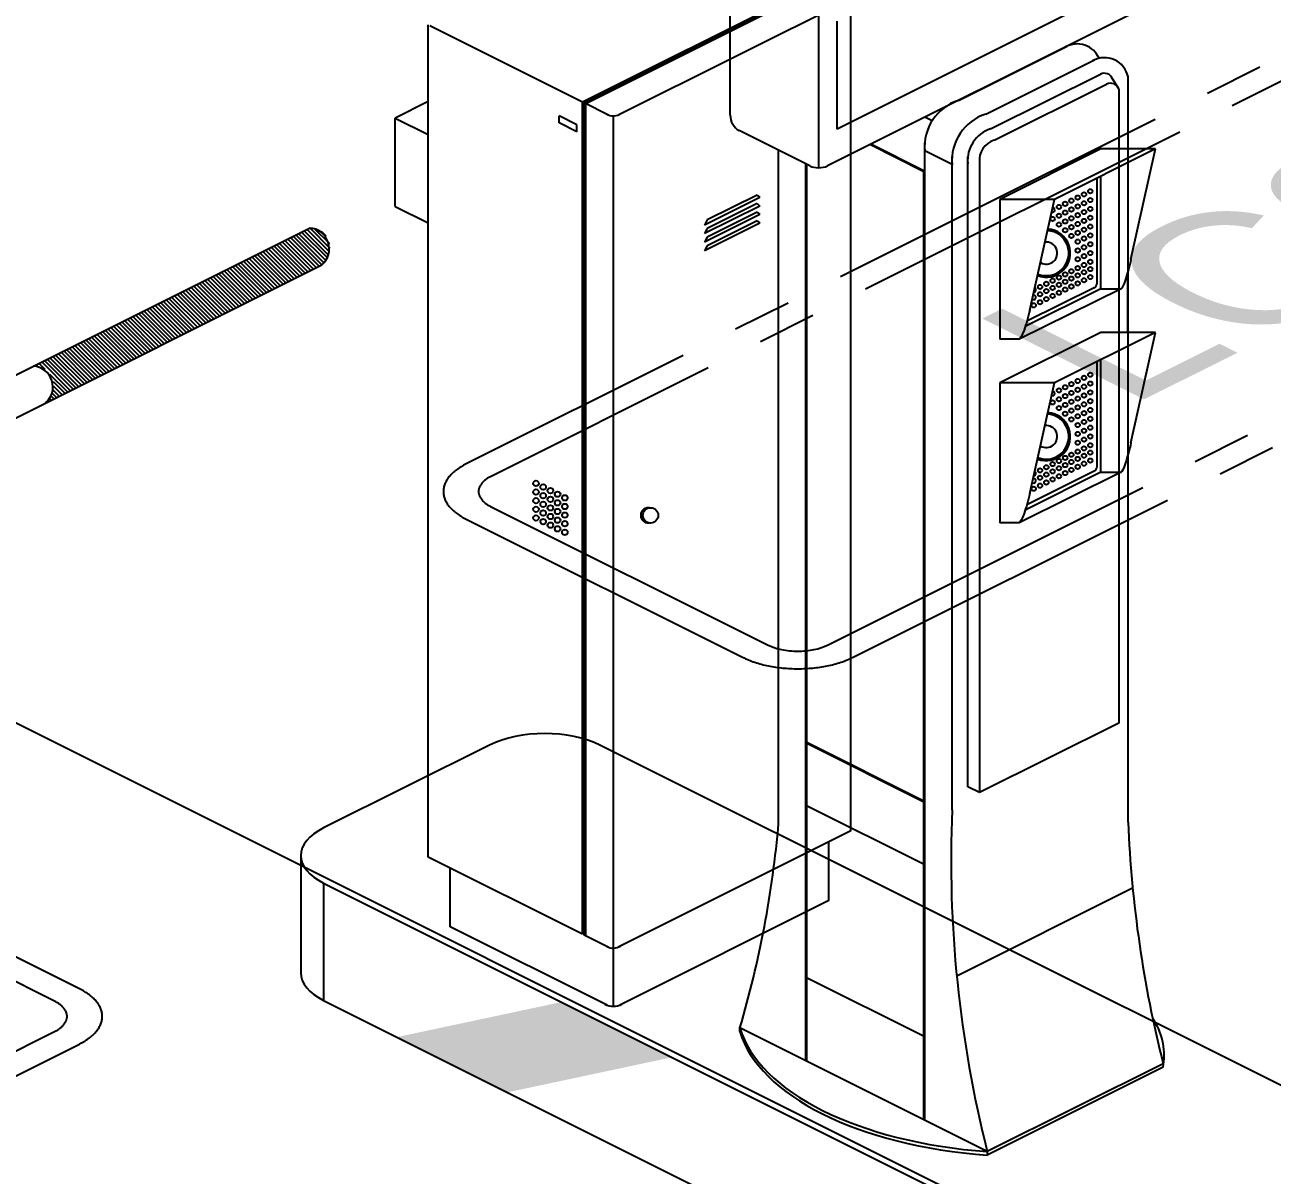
# Model space of a CAD drawing. Header units: millimetres. Extents: x 29838256 to 30236675, y -914750 to -833241.
# Drawn here: x 29966333 to 29967929, y -854539 to -853067 of the extents above; entities that cross this region are included whole.
import ezdxf
from ezdxf.enums import TextEntityAlignment as Align

# ---------------------------------------------------------------- set-up
doc = ezdxf.new("R2010")
doc.units = ezdxf.units.MM
doc.header["$LTSCALE"] = 600
doc.header["$MEASUREMENT"] = 0
doc.linetypes.add('CENTER2', pattern=[1.125, 0.75, -0.125, 0.125, -0.125])
for name, color, linetype in [('Parking-E', 7, 'CONTINUOUS'), ('Parking-S', 3, 'CONTINUOUS'), ('주차-기타', 7, 'CONTINUOUS')]:
    doc.layers.add(name, color=color, linetype=linetype)
doc.styles.add('돋움', font='Dotum.TTF')

msp = doc.modelspace()

# ---------------------------------------------------------------- hatches: boundary and pattern name
at = {"layer": 'Parking-E', "ltscale": 2}
msp.add_hatch(color=3, dxfattribs=at).paths.add_polyline_path([(29967019.31618807, -854317.6321229596), (29966808.91013665, -854362.4540388563), (29966950.3550078, -854433.1764744323), (29967160.76105948, -854388.3545586691)])

# ---------------------------------------------------------------- linework, layer by layer
at = {"layer": 'Parking-E', "color": 3, "extrusion": (0, -0.8660254037844386, 0.5000000000000002)}
for p, q in [((29967350.44777351, -853013.5927062312, 8067.34707708946), (29967046.34129998, -853165.6459429945, 7803.983145560053)), ((29967352.44810607, -853014.592872509, 8065.614738280817), (29967048.34163254, -853166.6461092724, 7802.25080675141)), ((29967354.44843861, -853015.5930387863, 8065.614738280817), (29967050.34196509, -853167.6462755497, 7802.25080675141)), ((29967389.80965647, -853033.273647712, 8036.723364120266), (29967092.60347312, -853181.8767393874, 7779.335259176992)), ((29967273.11763756, -853287.6023675214, 7938.115008361598), (29967202.39520185, -853322.9635853735, 7876.867582424516)), ((29967269.58151577, -853284.5861110745, 7935.052637064724), (29967205.93132364, -853316.4112071412, 7879.929953721375)), ((29967273.11763756, -853298.6417598329, 7938.115008361598), (29967202.39520185, -853334.0029776847, 7876.867582424516)), ((29967269.58151577, -853295.6255033858, 7935.052637064724), (29967205.93132364, -853327.4505994524, 7879.929953721375)), ((29967273.11763756, -853309.6811521442, 7935.665111324118), (29967202.39520185, -853345.0423699958, 7874.417685387032)), ((29967273.11763756, -853320.7205444553, 7933.215214286634), (29967202.39520185, -853356.0817623072, 7871.967788349551)), ((29967269.58151577, -853306.6648956969, 7932.602740027241), (29967205.93132364, -853338.4899917637, 7877.480056683895)), ((29967269.58151577, -853317.7042880082, 7930.152842989762), (29967205.93132364, -853349.5293840751, 7875.030159646411)), ((29967389.80965647, -854098.4507331069, 8036.723364120266), (29967091.71340404, -854247.4988593193, 7778.564436747553)), ((29967361.52068219, -854187.60769105, 8012.224393745674), (29967093.89717147, -854321.4194464082, 7780.455634815014))]:
    msp.add_line(p, q, dxfattribs=at)
at = {"layer": 'Parking-E', "color": 3}
for p, q in [((29967389.80965647, -854098.4507331067, 8036.72336412073), (29967389.80965647, -853033.2736477117, 8036.723364120613)), ((29966848.78302334, -854132.043890067, 7978.538309479822), (29966848.78302334, -853066.8668046715, 7978.538309479764)), ((29967732.37870482, -853148.6138314799, 7720.182749360587), (29967724.37854154, -853135.8253564709, 7753.281886792055)), ((29967744.38186709, -854087.2461533314, 7764.31075690253), (29967744.38186709, -853133.141822326, 7764.31075690253)), ((29967732.37870482, -853148.6138314799, 7720.182749360587), (29967732.37870482, -853960.492311918, 7346.598438453125)), ((29967046.34129998, -854230.8230283904, 7803.98314555953), (29967046.34129998, -853165.6459429947, 7803.983145559471)), ((29967048.34163254, -854231.8231946677, 7803.98314555953), (29967048.34163254, -853166.6461092726, 7803.983145559471)), ((29967050.34196509, -854232.8233609442, 7803.98314555953), (29967050.34196509, -853167.6462755499, 7803.983145559471)), ((29966806.34956191, -853299.1727715563, 8150.031102100213), (29966806.34956191, -853186.016874425, 8150.031102100213)), ((29967016.39190574, -853192.1925670892, 7803.983145559471), (29967016.39190574, -853183.2128990873, 7803.983145559471)), ((29967085.70318295, -854323.0745333619, 7773.359432590857), (29967085.70318295, -853183.4180199123, 7773.359432590857)), ((29967039.1035031, -853203.5483657689, 7803.983145559486), (29967039.1035031, -853194.5686977668, 7803.983145559471)), ((29967484.22129973, -854469.1213162219, 7533.287998614987), (29967484.22129973, -853217.6574256476, 7533.287998614987)), ((29967297.15867133, -854088.5422804167, 7725.604916057619), (29967297.15867133, -853227.3354532758, 7725.604916057619)), ((29967519.22711944, -854071.6865793607, 7533.287998614986), (29967519.22711944, -853235.1603355018, 7533.287998614987)), ((29967539.23044499, -854042.0639476735, 7533.287998614984), (29967539.23044499, -853235.1603355018, 7533.287998614987)), ((29967779.67710868, -853225.6444009388, 7632.717459558783), (29967709.66546927, -853225.6444009388, 7767.839886615231)), ((29967332.16449104, -854393.0929118746, 7725.604916057619), (29967332.16449104, -853244.8383631026, 7725.604916057619)), ((29967333.16465732, -853985.525153848, 7725.604916057619), (29967333.16465732, -853245.3384462408, 7725.604916057619)), ((29967483.22113346, -854060.5533919178, 7533.287998614989), (29967483.22113346, -853254.7014515592, 7533.287998614987)), ((29967554.10799265, -853242.7641838471, 7533.287998614987), (29967554.23293915, -854049.5651947538, 7192.319679804866)), ((29967269.58151577, -853284.5861110745, 7932.602740027241), (29967273.11763756, -853287.6023675214, 7938.115008361598)), ((29967704.66463788, -853379.3799346128, 7826.158424751393), (29967704.66463788, -853280.8453756003, 7826.158424751393)), ((29967269.58151577, -853295.6255033858, 7932.602740027241), (29967273.11763756, -853298.6417598329, 7938.115008361598)), ((29967650.37281993, -853290.2965453155, 7520.736660680243), (29967580.36118052, -853290.2965453155, 7577.326395088475)), ((29967205.93132364, -853316.4112071412, 7877.480056683895), (29967202.39520185, -853322.9635853735, 7876.867582424516)), ((29967269.58151577, -853306.6648956969, 7930.152842989762), (29967273.11763756, -853309.6811521442, 7935.665111324118)), ((29967269.58151577, -853317.7042880082, 7927.702945952264), (29967273.11763756, -853320.7205444553, 7933.215214286634)), ((29967205.93132364, -853327.4505994524, 7877.480056683895), (29967202.39520185, -853334.0029776847, 7876.867582424516)), ((29967205.93132364, -853338.4899917637, 7875.030159646411), (29967202.39520185, -853345.0423699958, 7874.417685387032)), ((29967205.93132364, -853349.5293840751, 7872.580262608929), (29967202.39520185, -853356.0817623072, 7871.967788349551)), ((29967743.65777232, -853384.3081193417, 7782.147362995956), (29967743.65777232, -853460.4705783633, 7837.811716440999)), ((29967709.66546927, -853404.5595837384, 7871.136615566591), (29967735.61478063, -853404.5595837384, 7611.343136614748)), ((29967779.67710868, -853460.4705783633, 7768.294416307494), (29967709.66546927, -853460.4705783633, 7903.416843363942)), ((29967604.94779743, -853469.2117281151, 7498.823437028798), (29967580.36118052, -853469.2117281151, 7680.623124039862)), ((29967650.37281993, -853525.1227227399, 7656.313617428954), (29967580.36118052, -853525.1227227399, 7712.903351837185)), ((29967709.66546927, -853639.3857611628, 8006.713572315301), (29967735.61478063, -853639.3857611628, 7746.920093363457)), ((29967604.94779743, -853704.0379055394, 7634.40039377751), (29967580.36118052, -853704.0379055394, 7816.200080788572)), ((29967333.16465732, -854393.5929950133, 7725.604916057619), (29967333.16465732, -853986.5253201253, 7725.604916057619)), ((29967483.22113346, -854468.6212330833, 7533.287998614989), (29967483.22113346, -854061.5535581952, 7533.287998614987)), ((29967361.52068219, -854187.60769105, 8012.224393745733), (29967361.52068219, -854112.5952202502, 8012.224393745792)), ((29966877.07199762, -854221.2008480097, 7954.039339104942), (29966877.07199762, -854146.1883772082, 7954.039339105059)), ((29967247.65296634, -854355.3378977723, 7768.47811421362), (29967247.65296634, -854350.8371495245, 7768.47811421362)), ((29967564.23207618, -854509.1267044484, 7572.263434452047), (29967564.23207618, -854513.6274526963, 7572.263434452047))]:
    msp.add_line(p, q, dxfattribs=at)
at = {"layer": 'Parking-E', "color": 3, "extrusion": (-5.551115123125781e-17, -0.8660254037844387, 0.4999999999999999)}
for p, q in [((29967046.34129998, -853165.6459429954, 7807.447823174823), (29966850.78335589, -853067.8669709489, 7976.805970671964)), ((29967079.42900695, -853182.1897964776, 7778.793028390634), (29967048.34163254, -853166.6461092728, 7805.715484366398)), ((29967039.1035031, -853194.5686977668, 7813.715939145794), (29967016.39190574, -853183.2128990873, 7833.384759419348)), ((29967039.1035031, -853203.5483657689, 7813.715939145794), (29967016.39190574, -853192.1925670892, 7833.384759419348)), ((29967046.34129998, -854230.8230283904, 7807.447823174823), (29966848.78302334, -854132.0438900654, 7978.538309480376)), ((29967077.58420333, -854321.4569508667, 7780.390675187622), (29966877.07199762, -854221.2008480094, 7954.039339105583)), ((29967079.13426556, -854247.2195111784, 7779.048281920405), (29967048.34163254, -854231.8231946677, 7805.715484366398))]:
    msp.add_line(p, q, dxfattribs=at)
at = {"layer": 'Parking-E', "color": 3, "extrusion": (-3.596714474285057e-14, -0.8660254037844386, 0.5000000000000002)}
for p, q in [((29967527.22844966, -853163.4514252975, 7632.736092238342), (29967666.36889745, -853094.0338557293, 7775.502835442003)), ((29967672.36426551, -853092.0138444323, 7869.233831168061), (29967671.2805311, -853091.4719772291, 7870.17237269486)), ((29967562.23426937, -853180.9543351516, 7577.416006156927), (29967701.37471716, -853111.5367655832, 7720.182749360589)), ((29967568.41074558, -853199.9802168546, 7533.287998614986), (29967709.89938242, -853129.6376710603, 7719.648805590933)), ((29967573.04310274, -853214.2496281319, 7533.287998614987), (29967716.98354704, -853142.8699948785, 7720.182749360587)), ((29967493.61935798, -853189.6068452033, 7555.464970580953), (29967484.3150766, -853184.9547045166, 7563.522714614409)), ((29967483.22113346, -853254.7014515592, 7604.476748261102), (29967414.02135799, -853220.1015638303, 7664.40551174376)), ((29967483.22113346, -853253.7012852818, 7604.476748261102), (29967415.02152428, -853219.6014806916, 7663.539342339734)), ((29967519.22711944, -853245.7191961482, 7558.292155549141), (29967484.22129973, -853228.2162862942, 7588.608084696402)), ((29967483.22113346, -854060.5533919178, 7564.470097166461), (29967333.16465732, -853985.525153848, 7694.422817506154)), ((29967483.22113346, -854061.5535581952, 7564.470097166464), (29967333.16465732, -853986.5253201253, 7694.422817506153)), ((29967554.23293915, -854049.5651947538, 7192.319679804875), (29967539.23044499, -854042.0639476735, 7205.312220867992)), ((29967484.22129973, -854142.0669435232, 7563.60392776225), (29967332.16449104, -854066.0385391758, 7695.288986910355)), ((29967484.22129973, -854362.3313164886, 7600.597068817956), (29967332.16449104, -854286.3029121411, 7732.282127966064)), ((29967564.23207618, -854509.1267044481, 7494.312562777926), (29967247.65296634, -854350.8371495245, 7768.478114213631))]:
    msp.add_line(p, q, dxfattribs=at)
at = {"layer": 'Parking-E', "color": 3, "extrusion": (0, -0.8660254037844385, 0.5000000000000002)}
msp.add_line((29966848.78302333, -853164.8001437193, 8186.779557662984), (29966806.34956191, -853186.0168744294, 8150.03110210289), dxfattribs=at)
at = {"layer": 'Parking-E', "color": 3, "ltscale": 2, "extrusion": (0, -0.8660254037844385, 0.5000000000000002)}
for p, q in [((29966806.34956191, -853186.0168744312, 8150.031102100213), (29966848.78302333, -853207.2336051414, 8113.282646539815)), ((29966806.34956191, -853299.1727715565, 7954.039339103153), (29966848.78302333, -853320.3895022667, 7917.290883542549)), ((29964863.53983477, -854243.5151221365, 426320.6157230096), (29966696.9534609, -853326.808309068, 427908.3984988906)), ((29964914.52440625, -854272.9963231678, 59401.13642843386), (29966712.56199274, -853373.9775299237, 367602.1014524436))]:
    msp.add_line(p, q, dxfattribs=at)
at = {"layer": 'Parking-E', "color": 3, "extrusion": (2.775557561562891e-17, -0.8660254037844388, 0.4999999999999999)}
for p, q in [((29967709.66546927, -853225.6444009388, 7632.717459558783), (29967580.36118052, -853290.2965453155, 7520.736660680243)), ((29967704.66463788, -853397.0747425332, 7861.284681159419), (29967704.66463788, -853263.1505676797, 7791.032168343366)), ((29967709.66546927, -853404.5595837384, 147089.9174562751), (29967709.66546927, -853260.8343760665, 147089.9174562751)), ((29967580.36118052, -853290.2965453155, 7577.326395088475), (29967580.36118052, -853469.2117281151, 7680.623124039892)), ((29967709.66546927, -853404.5595837384, 7570.739422187885), (29967612.87622525, -853452.9542057471, 7486.917478055801)), ((29967700.82885244, -853403.3867926873, 142857.2985153858), (29967614.95658863, -853446.1950672668, 48101.06765832041)), ((29967709.66546927, -853460.4705783633, 7551.371285509486), (29967580.36118052, -853525.1227227399, 7439.390486630917)), ((29967709.66546927, -853639.3857611628, 147225.4944130238), (29967709.66546927, -853495.6605534907, 147225.4944130238)), ((29967704.66463788, -853631.9009199576, 7996.86163790813), (29967704.66463788, -853497.9767451042, 7926.609125092076)), ((29967580.36118052, -853525.1227227399, 7712.903351837185), (29967580.36118052, -853704.0379055394, 7816.200080788602)), ((29967709.66546927, -853639.3857611628, 7706.316378936596), (29967612.87622525, -853687.7803831713, 7622.494434804511)), ((29967700.82885244, -853638.2129701115, 142992.8754721345), (29967614.95658863, -853681.0212446913, 48236.64461506912))]:
    msp.add_line(p, q, dxfattribs=at)
at = {"layer": 'Parking-E', "color": 1, "ltscale": 2}
for p, q in [((29966715.58949061, -853371.7008451264, 427908.3984988897), (29966679.44912333, -853335.5604778541, 427908.3984988897)), ((29966718.0456187, -853368.8527905375, 427908.3984988897), (29966682.98524513, -853333.792416962, 427908.3984988897)), ((29966720.11533489, -853365.6183240497, 427908.3984988897), (29966686.52136691, -853332.0243560699, 427908.3984988897)), ((29966721.75920513, -853361.9580116163, 427908.3984988897), (29966690.05748869, -853330.2562951768, 427908.3984988897)), ((29966722.89479471, -853357.7894185137, 427908.3984988897), (29966693.59361048, -853328.4882342847, 427908.3984988897)), ((29966723.35047162, -853352.9409127388, 427908.3984988897), (29966697.12973227, -853326.7201733915, 427908.3984988897)), ((29966722.6909947, -853346.9772531472, 427908.3984988897), (29966702.53944134, -853326.8256997964, 427908.3984988897)), ((29966718.39050805, -853337.3725838244, 427908.3984988897), (29966712.14411067, -853331.1261864409, 427908.3984988897)), ((29966684.27301846, -853388.1220170725, 427908.3984988897), (29966647.62402727, -853351.4730258882, 427908.3984988897)), ((29966687.80914024, -853386.3539561795, 427908.3984988897), (29966651.16014906, -853349.704964995, 427908.3984988897)), ((29966691.34526203, -853384.5858952883, 427908.3984988897), (29966654.69627084, -853347.936904104, 427908.3984988897)), ((29966694.88138381, -853382.8178343942, 427908.3984988897), (29966658.23239262, -853346.1688432097, 427908.3984988897)), ((29966698.4175056, -853381.049773502, 427908.3984988897), (29966661.76851441, -853344.4007823176, 427908.3984988897)), ((29966701.95362738, -853379.281712609, 427908.3984988897), (29966665.3046362, -853342.6327214247, 427908.3984988897)), ((29966705.48974917, -853377.5136517177, 427908.3984988897), (29966668.84075798, -853340.8646605335, 427908.3984988897)), ((29966709.02587095, -853375.7455908238, 427908.3984988897), (29966672.37687977, -853339.0965996394, 427908.3984988897)), ((29966712.56199274, -853373.9775299316, 427908.3984988897), (29966675.91300155, -853337.3285387472, 427908.3984988897)), ((29966652.44792239, -853404.0345651066, 427908.3984988897), (29966615.7989312, -853367.3855739222, 427908.3984988897)), ((29966655.98404418, -853402.2665042144, 427908.3984988897), (29966619.33505299, -853365.617513029, 427908.3984988897)), ((29966659.52016596, -853400.4984433203, 427908.3984988897), (29966622.87117477, -853363.849452136, 427908.3984988897)), ((29966663.05628774, -853398.730382428, 427908.3984988897), (29966626.40729656, -853362.081391244, 427908.3984988897)), ((29966666.59240953, -853396.962321536, 427908.3984988897), (29966629.94341835, -853360.3133303508, 427908.3984988897)), ((29966670.12853132, -853395.194260644, 427908.3984988897), (29966633.47954013, -853358.5452694587, 427908.3984988897)), ((29966673.6646531, -853393.4261997498, 427908.3984988897), (29966637.01566191, -853356.7772085656, 427908.3984988897)), ((29966677.20077488, -853391.6581388587, 427908.3984988897), (29966640.5517837, -853355.0091476743, 427908.3984988897)), ((29966680.73689667, -853389.8900779656, 427908.3984988897), (29966644.08790549, -853353.2410867804, 427908.3984988897)), ((29966620.62282632, -853419.9471131396, 427908.3984988897), (29966583.97383514, -853383.2981219551, 427908.3984988897)), ((29966624.1589481, -853418.1790522464, 427908.3984988897), (29966587.50995692, -853381.5300610622, 427908.3984988897)), ((29966627.69506989, -853416.4109913552, 427908.3984988897), (29966591.04607871, -853379.76200017, 427908.3984988897)), ((29966631.23119168, -853414.6429304613, 427908.3984988897), (29966594.58220049, -853377.9939392769, 427908.3984988897)), ((29966634.76731346, -853412.8748695691, 427908.3984988897), (29966598.11832228, -853376.2258783848, 427908.3984988897)), ((29966638.30343525, -853411.106808677, 427908.3984988897), (29966601.65444406, -853374.4578174925, 427908.3984988897)), ((29966641.83955703, -853409.3387477848, 427908.3984988897), (29966605.19056585, -853372.6897565995, 427908.3984988897)), ((29966645.37567882, -853407.5706868909, 427908.3984988897), (29966608.72668764, -853370.9216957064, 427908.3984988897)), ((29966648.9118006, -853405.8026259987, 427908.3984988897), (29966612.26280942, -853369.1536348143, 427908.3984988897)), ((29966588.79773025, -853435.8596611734, 427908.3984988897), (29966552.14873907, -853399.2106699892, 427908.3984988897)), ((29966592.33385204, -853434.0916002796, 427908.3984988897), (29966555.68486086, -853397.4426090951, 427908.3984988897)), ((29966595.86997383, -853432.3235393873, 427908.3984988897), (29966559.22098264, -853395.674548203, 427908.3984988897)), ((29966599.40609561, -853430.5554784952, 427908.3984988897), (29966562.75710443, -853393.9064873109, 427908.3984988897)), ((29966602.9422174, -853428.7874176031, 427908.3984988897), (29966566.29322621, -853392.1384264177, 427908.3984988897)), ((29966606.47833918, -853427.0193567091, 427908.3984988897), (29966569.829348, -853390.3703655256, 427908.3984988897)), ((29966610.01446096, -853425.251295817, 427908.3984988897), (29966573.36546978, -853388.6023046325, 427908.3984988897)), ((29966613.55058275, -853423.4832349248, 427908.3984988897), (29966576.90159157, -853386.8342437404, 427908.3984988897)), ((29966617.08670454, -853421.7151740317, 427908.3984988897), (29966580.43771335, -853385.0661828473, 427908.3984988897)), ((29966556.97263419, -853451.7722092055, 427908.3984988897), (29966520.323643, -853415.1232180214, 427908.3984988897)), ((29966560.50875597, -853450.0041483145, 427908.3984988897), (29966523.85976479, -853413.35515713, 427908.3984988897)), ((29966564.04487776, -853448.2360874214, 427908.3984988897), (29966527.39588657, -853411.5870962362, 427908.3984988897)), ((29966567.58099955, -853446.4680265283, 427908.3984988897), (29966530.93200836, -853409.8190353441, 427908.3984988897)), ((29966571.11712133, -853444.6999656352, 427908.3984988897), (29966534.46813014, -853408.0509744509, 427908.3984988897)), ((29966574.65324312, -853442.9319047441, 427908.3984988897), (29966538.00425193, -853406.2829135597, 427908.3984988897)), ((29966578.1893649, -853441.1638438499, 427908.3984988897), (29966541.54037371, -853404.5148526656, 427908.3984988897)), ((29966581.72548668, -853439.3957829578, 427908.3984988897), (29966545.0764955, -853402.7467917735, 427908.3984988897)), ((29966585.26160847, -853437.6277220648, 427908.3984988897), (29966548.61261728, -853400.9787308804, 427908.3984988897)), ((29966521.61141634, -853469.4528181327, 427908.3984988897), (29966484.96242515, -853432.8038269473, 427908.3984988897)), ((29966525.14753812, -853467.6847572406, 427908.3984988897), (29966488.49854694, -853431.0357660552, 427908.3984988897)), ((29966528.68365991, -853465.9166963466, 427908.3984988897), (29966492.03466872, -853429.2677051623, 427908.3984988897)), ((29966532.21978169, -853464.1486354545, 427908.3984988897), (29966495.57079051, -853427.49964427, 427908.3984988897)), ((29966535.75590347, -853462.3805745624, 427908.3984988897), (29966499.10691229, -853425.731583377, 427908.3984988897)), ((29966539.29202526, -853460.6125136701, 427908.3984988897), (29966502.64303407, -853423.9635224848, 427908.3984988897)), ((29966542.82814705, -853458.8444527761, 427908.3984988897), (29966506.17915586, -853422.1954615917, 427908.3984988897)), ((29966546.36426883, -853457.076391884, 427908.3984988897), (29966509.71527765, -853420.4274006997, 427908.3984988897)), ((29966549.90039062, -853455.3083309918, 427908.3984988897), (29966513.25139943, -853418.6593398065, 427908.3984988897)), ((29966553.4365124, -853453.5402700998, 427908.3984988897), (29966516.78752122, -853416.8912789144, 427908.3984988897)), ((29966489.78632027, -853485.3653661648, 427908.3984988897), (29966453.13732909, -853448.7163749816, 427908.3984988897)), ((29966493.32244205, -853483.5973052727, 427908.3984988897), (29966456.67345087, -853446.9483140883, 427908.3984988897)), ((29966496.85856384, -853481.8292443806, 427908.3984988897), (29966460.20957265, -853445.1802531963, 427908.3984988897)), ((29966500.39468563, -853480.0611834874, 427908.3984988897), (29966463.74569444, -853443.4121923031, 427908.3984988897)), ((29966503.93080741, -853478.2931225953, 427908.3984988897), (29966467.28181623, -853441.6441314109, 427908.3984988897)), ((29966507.46692919, -853476.5250617022, 427908.3984988897), (29966470.81793801, -853439.876070517, 427908.3984988897)), ((29966511.00305098, -853474.7570008109, 427908.3984988897), (29966474.3540598, -853438.1080096257, 427908.3984988897)), ((29966514.53917277, -853472.9889399171, 427908.3984988897), (29966477.89018158, -853436.3399487326, 427908.3984988897)), ((29966518.07529455, -853471.220879025, 427908.3984988897), (29966481.42630336, -853434.5718878405, 427908.3984988897)), ((29966457.9612242, -853501.2779141999, 427908.3984988897), (29966421.31223302, -853464.6289230154, 427908.3984988897)), ((29966461.49734599, -853499.5098533056, 427908.3984988897), (29966424.8483548, -853462.8608621215, 427908.3984988897)), ((29966465.03346777, -853497.7417924135, 427908.3984988897), (29966428.38447659, -853461.0928012292, 427908.3984988897)), ((29966468.56958956, -853495.9737315206, 427908.3984988897), (29966431.92059837, -853459.3247403363, 427908.3984988897)), ((29966472.10571134, -853494.2056706292, 427908.3984988897), (29966435.45672016, -853457.556679445, 427908.3984988897)), ((29966475.64183313, -853492.4376097353, 427908.3984988897), (29966438.99284195, -853455.788618551, 427908.3984988897)), ((29966479.17795491, -853490.6695488432, 427908.3984988897), (29966442.52896373, -853454.0205576589, 427908.3984988897)), ((29966482.7140767, -853488.9014879509, 427908.3984988897), (29966446.06508551, -853452.2524967666, 427908.3984988897)), ((29966486.25019848, -853487.1334270579, 427908.3984988897), (29966449.6012073, -853450.4844358736, 427908.3984988897)), ((29966426.13612814, -853517.1904622319, 427908.3984988897), (29966389.48713695, -853480.5414710474, 427908.3984988897)), ((29966429.67224992, -853515.4224013397, 427908.3984988897), (29966393.02325874, -853478.7734101554, 427908.3984988897)), ((29966433.2083717, -853513.6543404475, 427908.3984988897), (29966396.55938052, -853477.0053492623, 427908.3984988897)), ((29966436.7444935, -853511.8862795546, 427908.3984988897), (29966400.09550231, -853475.2372883701, 427908.3984988897)), ((29966440.28061528, -853510.1182186615, 427908.3984988897), (29966403.63162409, -853473.4692274771, 427908.3984988897)), ((29966443.81673707, -853508.3501577702, 427908.3984988897), (29966407.16774588, -853471.7011665858, 427908.3984988897)), ((29966447.35285885, -853506.5820968772, 427908.3984988897), (29966410.70386766, -853469.9331056919, 427908.3984988897)), ((29966450.88898063, -853504.814035984, 427908.3984988897), (29966414.23998945, -853468.1650447998, 427908.3984988897)), ((29966454.42510242, -853503.0459750909, 427908.3984988897), (29966417.77611123, -853466.3969839066, 427908.3984988897)), ((29966394.31103207, -853533.1030102667, 427908.3984988897), (29966357.66204088, -853496.4540190817, 427908.3984988897)), ((29966397.84715386, -853531.3349493728, 427908.3984988897), (29966361.19816267, -853494.6859581884, 427908.3984988897)), ((29966401.38327564, -853529.5668884807, 427908.3984988897), (29966364.73428446, -853492.9178972963, 427908.3984988897)), ((29966404.91939742, -853527.7988275884, 427908.3984988897), (29966368.27040624, -853491.1498364031, 427908.3984988897)), ((29966408.45551921, -853526.0307666963, 427908.3984988897), (29966371.80652802, -853489.381775511, 427908.3984988897)), ((29966411.99164099, -853524.2627058025, 427908.3984988897), (29966375.34264981, -853487.613714618, 427908.3984988897)), ((29966415.52776278, -853522.4946449102, 427908.3984988897), (29966378.8787716, -853485.8456537258, 427908.3984988897)), ((29966419.06388456, -853520.7265840181, 427908.3984988897), (29966382.41489339, -853484.0775928327, 427908.3984988897)), ((29966422.60000635, -853518.9585231259, 427908.3984988897), (29966385.95101517, -853482.3095319406, 427908.3984988897)), ((29966348.92726282, -853503.6317890548, 427908.3984988897), (29966347.05367553, -853501.758201759, 427908.3984988897)), ((29966358.53193215, -853507.9322756976, 427908.3984988897), (29966350.58979731, -853499.9901408667, 427908.3984988897)), ((29966390.77491029, -853534.871071158, 427908.3984988897), (29966354.1259191, -853498.2220799727, 427908.3984988897)), ((29966387.2387885, -853536.639132051, 427908.3984988897), (29966364.77832954, -853514.1786730876, 427908.3984988897)), ((29966383.70266671, -853538.4071929432, 427908.3984988897), (29966369.07881618, -853523.7833424086, 427908.3984988897)), ((29966369.55817958, -853545.4794365136, 427908.3984988897), (29966366.50315637, -853542.4244133101, 427908.3984988897)), ((29966373.09430136, -853543.7113756207, 427908.3984988897), (29966368.14702661, -853538.7641008756, 427908.3984988897)), ((29966376.63042314, -853541.9433147284, 427908.3984988897), (29966369.28261619, -853534.5955077731, 427908.3984988897)), ((29966380.16654493, -853540.1752538363, 427908.3984988897), (29966369.73829309, -853529.7470019992, 427908.3984988897)), ((29966362.485936, -853549.0155582989, 427908.3984988897), (29966361.97731209, -853548.506934386, 427908.3984988897)), ((29966366.02205778, -853547.2474974067, 427908.3984988897), (29966364.43344018, -853545.658879797, 427908.3984988897))]:
    msp.add_line(p, q, dxfattribs=at)
at = {"layer": 'Parking-E', "color": 4, "extrusion": (0, -0.8660254037844386, 0.5000000000000002)}
msp.add_line((29967897.54377161, -854748.7756109069, 3586.052254154871), (29965811.23191681, -853705.6196835402, 5392.851320570561), dxfattribs=at)
at = {"layer": 'Parking-E', "color": 3, "extrusion": (-3.604564098013851e-14, -0.8660254037844385, 0.5000000000000002)}
for p, q in [((29967732.37870482, -853960.492311918, 7346.598438453125), (29967554.23293915, -854049.5651947538, 7192.319679804866)), ((29967750.27965663, -854171.843142237, 7506.615524012917), (29967525.14792792, -854284.4090065924, 7311.645727751732)), ((29967790.06361584, -854396.210934621, 7682.092888456733), (29967564.23207618, -854509.1267044481, 7486.517038140059)), ((29967789.36071092, -854401.0631353268, 7603.533283268848), (29967564.23207618, -854513.6274526963, 7486.517038140059))]:
    msp.add_line(p, q, dxfattribs=at)
at = {"layer": 'Parking-E', "extrusion": (0, -0.8660254037844386, 0.5000000000000002)}
for p, q in [((29966927.13857511, -853988.6535736658, 8397.022095377655), (29966714.97126801, -854094.7372272216, 8213.27981756617)), ((29970251.0930532, -855579.9083770049, 5640.887928205993), (29967068.58344653, -853988.6535736658, 8397.02209537763)), ((29966714.97126801, -854165.4596629257, 8090.784965691866), (29969897.48087468, -855756.7144662647, 5334.650798520363)), ((29966714.97126801, -854315.4846045306, 8090.784965691866), (29969897.48087468, -855906.7394078696, 5334.65079852037))]:
    msp.add_line(p, q, dxfattribs=at)
at = {"layer": 'Parking-E'}
for p, q in [((29966685.67707597, -854130.0984450737, 8152.032391629025), (29966685.67707597, -854280.1233866785, 8152.032391629029)), ((29966714.97126801, -854165.4596629257, 8090.784965691878), (29966714.97126801, -854315.4846045306, 8090.78496569188))]:
    msp.add_line(p, q, dxfattribs=at)
at = {"layer": 'Parking-E', "color": 3, "extrusion": (2.775557561562891e-17, -0.8660254037844388, 0.4999999999999999)}
for points, elevation in [([(29967779.67710868, -420002.6949805829), (29967650.37281993, -420131.9992693362)], 742731.4419413417), ([(29967779.67710868, -420002.694980583), (29967650.37281993, -420131.9992693361)], 743002.595854839)]:
    msp.add_lwpolyline(points, dxfattribs=dict(at, elevation=elevation))
at = {"layer": 'Parking-E', "color": 3, "extrusion": (0.975900072948549, -0.2182178902359217, 0)}
for points, elevation in [([(5706698.010633983, 7583.807724573722), (5706842.68758115, 7632.717459557884)], 29431747.47301282), ([(5706468.843750305, 7719.384681322375), (5706613.52069747, 7768.294416306535)], 29431798.71628583)]:
    msp.add_lwpolyline(points, dxfattribs=dict(at, elevation=elevation))
at = {"layer": 'Parking-E', "color": 3, "extrusion": (0.9759000729485515, -0.2182178902359102, 0)}
for points, elevation in [([(5706606.343690229, 7471.706439863988), (5706751.377039296, 7520.736660679546)], 29431635.39320259), ([(5706377.176806554, 7607.283396612496), (5706522.210155621, 7656.313617428054)], 29431686.6364756)]:
    msp.add_lwpolyline(points, dxfattribs=dict(at, elevation=elevation))
at = {"layer": 'Parking-E', "color": 3, "extrusion": (0.9637471416627431, -0.248846993550172, 0.09626328863036789)}
for points, elevation in [([(6665911.291768028, -2806172.814628935, -0.5059305949318733), (6665871.641922793, -2806145.150743205)], 29094419.39270529), ([(6665683.922787789, -2806043.518771439, -0.5059305949318733), (6665644.272942558, -2806015.854885709)], 29094490.87957727)]:
    msp.add_lwpolyline(points, format="xyb", dxfattribs=dict(at, elevation=elevation))
at = {"layer": 'Parking-E', "color": 3, "extrusion": (-0.4433424444698493, 0.8963523174129124, 0)}
for points, elevation in [([(-26483298.80235853, 7611.343136614662), (-26483152.9734509, 7499.171677453091)], -14050920.31735663), ([(-26483194.693947, 7746.920093363374), (-26483048.86503936, 7634.748634201804)], -14051130.80434496)]:
    msp.add_lwpolyline(points, dxfattribs=dict(at, elevation=elevation))
at = {"layer": 'Parking-E', "color": 3, "extrusion": (0.9571959729127613, -0.2588787813451855, 0.1294513267943745)}
for points, elevation in [([(6999978.476762067, -3766240.15209171, -0.5031538155354386), (6999938.799318717, -3766212.804989947)], 28906786.57596341), ([(6999751.794737699, -3766113.652229846, -0.5031538155354386), (6999712.117294344, -3766086.30512808)], 28906864.91809498)]:
    msp.add_lwpolyline(points, format="xyb", dxfattribs=dict(at, elevation=elevation))
at = {"layer": 'Parking-E', "color": 3}
for centre, radius in [((29967671.93468464, -853291.8285639284, 48891.65040421941), 2.805446366436168), ((29967679.97027719, -853287.8107676549, 48898.6094314997), 2.805446366436168), ((29967688.00586974, -853283.7929713813, 48905.56845877987), 2.805446366436168), ((29967696.04146228, -853279.7751751079, 48912.52748606016), 2.805446366436168), ((29967696.04146228, -853291.0696912775, 48912.52748606016), 2.805446366436168), ((29967655.86349955, -853299.8641564753, 48877.73234965895), 2.805446366436168), ((29967663.89909209, -853295.8463602018, 48884.69137693912), 2.805446366436168), ((29967663.89909209, -853307.1408763714, 48884.69137693912), 2.805446366436168), ((29967671.93468464, -853303.123080098, 48891.65040421941), 2.805446366436168), ((29967679.97027719, -853299.1052838245, 48898.6094314997), 2.805446366436168), ((29967688.00586974, -853295.087487551, 48905.56845877987), 2.805446366436168), ((29967688.00586974, -853306.3820037207, 48905.56845877987), 2.805446366436168), ((29967696.04146228, -853302.3642074472, 48912.52748606016), 2.805446366436168), ((29967647.827907, -853315.1764689186, 48870.77332237878), 2.805446366436168), ((29967655.86349955, -853311.158672645, 48877.73234965895), 2.805446366436168), ((29967655.86349955, -853322.4531888148, 48877.73234965895), 2.805446366436168), ((29967663.89909209, -853318.4353925412, 48884.69137693912), 2.805446366436168), ((29967671.93468464, -853314.4175962677, 48891.65040421941), 2.805446366436168), ((29967679.97027719, -853310.3997999941, 48898.6094314997), 2.805446366436168), ((29967679.97027719, -853321.6943161639, 48898.6094314997), 2.805446366436168), ((29967688.00586974, -853317.6765198902, 48905.56845877987), 2.805446366436168), ((29967696.04146228, -853313.6587236167, 48912.52748606016), 2.805446366436168), ((29967663.89909209, -853329.7299087108, 48884.69137693912), 2.805446366436168), ((29967671.93468464, -853325.7121124374, 48891.65040421941), 2.805446366436168), ((29967671.93468464, -853337.0066286069, 48891.65040421941), 2.805446366436168), ((29967679.97027719, -853332.9888323336, 48898.6094314997), 2.805446366436168), ((29967688.00586974, -853328.97103606, 48905.56845877987), 2.805446366436168), ((29967696.04146228, -853324.9532397864, 48912.52748606016), 2.805446366436168), ((29967696.04146228, -853336.2477559561, 48912.52748606016), 2.805446366436168), ((29967679.97027719, -853344.283348503, 48898.6094314997), 2.805446366436168), ((29967679.97027719, -853355.5778646728, 48898.6094314997), 2.805446366436168), ((29967688.00586974, -853340.2655522296, 48905.56845877987), 2.805446366436168), ((29967688.00586974, -853351.5600683993, 48905.56845877987), 2.805446366436168), ((29967696.04146228, -853347.5422721257, 48912.52748606016), 2.805446366436168), ((29967679.97027719, -853366.8723808423, 48898.6094314997), 2.805446366436168), ((29967688.00586974, -853362.854584569, 48905.56845877987), 2.805446366436168), ((29967696.04146228, -853358.8367882954, 48912.52748606016), 2.805446366436168), ((29967696.04146228, -853370.1313044651, 48912.52748606016), 2.805446366436168), ((29967663.89909209, -853386.2024895592, 48884.69137693912), 2.805446366436168), ((29967671.93468464, -853382.1846932856, 48891.65040421941), 2.805446366436168), ((29967679.97027719, -853378.166897012, 48898.6094314997), 2.805446366436168), ((29967679.97027719, -853387.4852042284, 48898.6094314997), 2.805446366436168), ((29967688.00586974, -853374.1491007385, 48905.56845877987), 2.805446366436168), ((29967688.00586974, -853383.467407955, 48905.56845877987), 2.805446366436168), ((29967696.04146228, -853379.4496116814, 48912.52748606016), 2.805446366436168), ((29967631.7567219, -853402.2736746531, 48856.8552678182), 2.805446366436168), ((29967639.79231445, -853398.2558783796, 48863.81429509837), 2.805446366436168), ((29967647.827907, -853394.2380821061, 48870.77332237866), 2.805446366436168), ((29967647.827907, -853403.5563893225, 48870.77332237866), 2.805446366436168), ((29967655.86349955, -853390.2202858325, 48877.73234965895), 2.805446366436168), ((29967655.86349955, -853399.5385930489, 48877.73234965895), 2.805446366436168), ((29967663.89909209, -853395.5207967754, 48884.69137693912), 2.805446366436168), ((29967671.93468464, -853391.5030005019, 48891.65040421941), 2.805446366436168), ((29967671.93468464, -853401.6901166546, 48891.65040421941), 2.805446366436168), ((29967679.97027719, -853397.672320381, 48898.6094314997), 2.805446366436168), ((29967688.00586974, -853393.6545241076, 48905.56845877987), 2.805446366436168), ((29967696.04146228, -853389.6367278339, 48912.52748606016), 2.805446366436168), ((29967631.7567219, -853411.5919818694, 48856.8552678182), 2.805446366436168), ((29967639.79231445, -853407.5741855961, 48863.81429509837), 2.805446366436168), ((29967639.79231445, -853417.7613017486, 48863.81429509837), 2.805446366436168), ((29967647.827907, -853413.743505475, 48870.77332237866), 2.805446366436168), ((29967655.86349955, -853409.7257092015, 48877.73234965895), 2.805446366436168), ((29967663.89909209, -853405.707912928, 48884.69137693912), 2.805446366436168), ((29967623.72112936, -853425.7968942956, 48849.89624053791), 2.805446366436168), ((29967631.7567219, -853421.7790980219, 48856.8552678182), 2.805446366436168), ((29967696.04146228, -853514.6013525323, 49048.10444280886), 2.805446366436168), ((29967663.89909209, -853530.6725376262, 49020.26833368783), 2.805446366436168), ((29967671.93468464, -853526.6547413528, 49027.22736096811), 2.805446366436168), ((29967679.97027719, -853522.6369450793, 49034.1863882484), 2.805446366436168), ((29967688.00586974, -853518.6191488059, 49041.14541552858), 2.805446366436168), ((29967688.00586974, -853529.9136649754, 49041.14541552858), 2.805446366436168), ((29967696.04146228, -853525.895868702, 49048.10444280886), 2.805446366436168), ((29967655.86349955, -853534.6903338998, 49013.30930640765), 2.805446366436168), ((29967655.86349955, -853545.9848500695, 49013.30930640765), 2.805446366436168), ((29967663.89909209, -853541.9670537959, 49020.26833368783), 2.805446366436168), ((29967671.93468464, -853537.9492575224, 49027.22736096811), 2.805446366436168), ((29967679.97027719, -853533.9314612489, 49034.1863882484), 2.805446366436168), ((29967679.97027719, -853545.2259774186, 49034.1863882484), 2.805446366436168), ((29967688.00586974, -853541.208181145, 49041.14541552858), 2.805446366436168), ((29967696.04146228, -853537.1903848716, 49048.10444280886), 2.805446366436168), ((29967647.827907, -853550.002646343, 49006.3502791275), 2.805446366436168), ((29967655.86349955, -853557.2793662391, 49013.30930640765), 2.805446366436168), ((29967663.89909209, -853553.2615699656, 49020.26833368783), 2.805446366436168), ((29967671.93468464, -853549.2437736922, 49027.22736096811), 2.805446366436168), ((29967671.93468464, -853560.5382898618, 49027.22736096811), 2.805446366436168), ((29967679.97027719, -853556.5204935884, 49034.1863882484), 2.805446366436168), ((29967688.00586974, -853552.5026973147, 49041.14541552858), 2.805446366436168), ((29967696.04146228, -853548.4849010413, 49048.10444280886), 2.805446366436168), ((29967696.04146228, -853559.779417211, 49048.10444280886), 2.805446366436168), ((29967663.89909209, -853564.5560861353, 49020.26833368783), 2.805446366436168), ((29967671.93468464, -853571.8328060315, 49027.22736096811), 2.805446366436168), ((29967679.97027719, -853567.8150097579, 49034.1863882484), 2.805446366436168), ((29967679.97027719, -853579.1095259276, 49034.1863882484), 2.805446366436168), ((29967688.00586974, -853563.7972134844, 49041.14541552858), 2.805446366436168), ((29967688.00586974, -853575.0917296541, 49041.14541552858), 2.805446366436168), ((29967696.04146228, -853571.0739333805, 49048.10444280886), 2.805446366436168), ((29967679.97027719, -853590.4040420973, 49034.1863882484), 2.805446366436168), ((29967688.00586974, -853586.3862458237, 49041.14541552858), 2.805446366436168), ((29967696.04146228, -853582.3684495502, 49048.10444280886), 2.805446366436168), ((29967696.04146228, -853593.6629657199, 49048.10444280886), 2.805446366436168), ((29967679.97027719, -853601.6985582669, 49034.1863882484), 2.805446366436168), ((29967688.00586974, -853597.6807619933, 49041.14541552858), 2.805446366436168), ((29967688.00586974, -853608.975278163, 49041.14541552858), 2.805446366436168), ((29967696.04146228, -853604.9574818895, 49048.10444280886), 2.805446366436168), ((29967655.86349955, -853625.046463257, 49013.30930640765), 2.805446366436168), ((29967663.89909209, -853621.0286669836, 49020.26833368783), 2.805446366436168), ((29967671.93468464, -853617.0108707101, 49027.22736096811), 2.805446366436168), ((29967671.93468464, -853626.3291779263, 49027.22736096811), 2.805446366436168), ((29967679.97027719, -853612.9930744367, 49034.1863882484), 2.805446366436168), ((29967679.97027719, -853622.3113816528, 49034.1863882484), 2.805446366436168), ((29967688.00586974, -853618.2935853794, 49041.14541552858), 2.805446366436168), ((29967696.04146228, -853614.2757891059, 49048.10444280886), 2.805446366436168), ((29967696.04146228, -853624.4629052585, 49048.10444280886), 2.805446366436168), ((29967631.7567219, -853637.0998520774, 48992.43222456691), 2.805446366436168), ((29967639.79231445, -853633.0820558041, 48999.39125184709), 2.805446366436168), ((29967639.79231445, -853642.4003630204, 48999.39125184709), 2.805446366436168), ((29967647.827907, -853629.0642595306, 49006.35027912737), 2.805446366436168), ((29967647.827907, -853638.3825667469, 49006.35027912737), 2.805446366436168), ((29967655.86349955, -853634.3647704733, 49013.30930640765), 2.805446366436168), ((29967663.89909209, -853630.3469741999, 49020.26833368783), 2.805446366436168), ((29967663.89909209, -853640.5340903525, 49020.26833368783), 2.805446366436168), ((29967671.93468464, -853636.516294079, 49027.22736096811), 2.805446366436168), ((29967679.97027719, -853632.4984978056, 49034.1863882484), 2.805446366436168), ((29967688.00586974, -853628.4807015321, 49041.14541552858), 2.805446366436168), ((29966986.66864708, -853653.7259199428, 6113.428716096931), 3.542095368863256), ((29966995.90212891, -853658.3426608567, 6105.432286269112), 3.542095368863256), ((29967631.7567219, -853646.418159294, 48992.43222456691), 2.805446366436168), ((29967631.7567219, -853656.6052754465, 48992.43222456691), 2.805446366436168), ((29967639.79231445, -853652.587479173, 48999.39125184709), 2.805446366436168), ((29967647.827907, -853648.5696828995, 49006.35027912737), 2.805446366436168), ((29967655.86349955, -853644.551886626, 49013.30930640765), 2.805446366436168), ((29966986.66864708, -853664.7872948134, 6113.428716096931), 3.542095368863256), ((29966995.90212891, -853669.404035727, 6105.432286269112), 3.542095368863256), ((29967005.13561074, -853662.9594017703, 6097.435856441295), 3.542095368863256), ((29967005.13561074, -853674.0207766407, 6097.435856441295), 3.542095368863256), ((29967014.36909257, -853667.576142684, 6089.439426613463), 3.542095368863256), ((29967023.60257439, -853672.1928835965, 6077.978319170891), 3.542095368863256), ((29967623.72112936, -853660.6230717201, 48985.47319728663), 2.805446366436168), ((29966986.66864708, -853675.8486696838, 6113.428716096931), 3.542095368863256), ((29966986.66864708, -853686.9100445542, 6113.428716096931), 3.542095368863256), ((29966995.90212891, -853680.4654105974, 6105.432286269112), 3.542095368863256), ((29966995.90212891, -853691.5267854676, 6105.432286269112), 3.542095368863256), ((29967005.13561074, -853685.0821515111, 6097.435856441295), 3.542095368863256), ((29967014.36909257, -853678.6375175542, 6089.439426613463), 3.542095368863256), ((29967014.36909257, -853689.6988924246, 6089.439426613463), 3.542095368863256), ((29967023.60257439, -853683.2542584669, 6077.978319170891), 3.542095368863256), ((29967133.31526206, -853694.6358321223, 6077.978319170891), 9.826203909144528), ((29966986.66864708, -853697.9714194246, 6113.428716096931), 3.542095368863256), ((29966995.90212891, -853702.5881603381, 6105.432286269112), 3.542095368863256), ((29967005.13561074, -853696.1435263813, 6097.435856441295), 3.542095368863256), ((29967005.13561074, -853707.2049012517, 6097.435856441295), 3.542095368863256), ((29967014.36909257, -853700.760267295, 6089.439426613463), 3.542095368863256), ((29967023.60257439, -853694.3156333372, 6077.978319170891), 3.542095368863256), ((29967023.60257439, -853705.3770082077, 6077.978319170891), 3.542095368863256), ((29967014.36909257, -853711.8216421654, 6089.439426613463), 3.542095368863256), ((29967023.60257439, -853716.4383830779, 6077.978319170891), 3.542095368863256)]:
    msp.add_circle(centre, radius, dxfattribs=at)
for centre, radius, start, end in [((29967679.17792624, -853122.1437976097, 7808.601972873469), 30.89077614753555, 24.127227195409, 118.5318607681627), ((29967714.18374595, -853139.6467074637, 7753.281886792057), 30.89077614753555, 12.15616457419194, 118.5318607681627), ((29967714.18374595, -853139.6467074637, 7753.281886792057), 10.88745060021309, 20.54768152045399, 118.5318607681627), ((29967722.18390923, -853152.4351824727, 7720.182749360589), 10.88745060021309, 20.54768152045399, 118.5318607681627), ((29967546.53953091, -853222.9368559709, 7588.608084696404), 62.54146081918127, 107.9852692354095, 184.8423794033081), ((29967085.65910333, -853167.0037871696, 7780.017141684839), 16.41429192924412, 239.1759048009112, 298.1016356850049), ((29967581.54535062, -853240.439765825, 7533.287998614987), 62.54146081918127, 107.9852692354095, 184.8423794033081), ((29967581.54535062, -853240.439765825, 7533.287998614987), 42.53813527185881, 107.9852692354095, 184.8423794033081), ((29967581.54535062, -853240.439765825, 7533.287998614987), 27.53564111136696, 107.9852692354095, 184.8423794033081), ((29967647.827907, -853303.8819527488, 48870.77332237878), 2.805446366436168, 248.5054936893621, 87.86809356643663), ((29967639.64884829, -853358.9445994991, 8004.38831982292), 30.88440945204809, 248.989952543696, 85.80128214952302), ((29967639.64884829, -853358.9445994991, 8004.38831982292), 29.88424317468196, 248.706490904757, 86.08474379015837), ((29967639.64884829, -853358.9445994991, 8004.38831982292), 28.88407689731584, 248.4031613273053, 86.38807344445947), ((29967639.64884829, -853358.9445994991, 8004.38831982292), 14.13724357930693, 238.7720822427441, 96.01915258090182), ((29967697.54596474, -853397.0747425332, 170478.416851998), 7.114726194415102, 295.3190715760722, 0), ((29967623.72112936, -853415.609778143, 48849.89624053791), 2.805446366436168, 228.8049189882281, 105.9450761860052), ((29967623.72112936, -853406.2914709265, 48849.89624053791), 2.805446366436168, 271.7191260503977, 63.03086909819866), ((29967647.827907, -853538.7081301734, 49006.3502791275), 2.805446366436168, 248.5054936893621, 87.86809356643663), ((29967639.64884829, -853593.7707769234, 8139.965276571629), 30.88440945204809, 248.989952543696, 85.80128214952302), ((29967639.64884829, -853593.7707769234, 8139.965276571629), 29.88424317468196, 248.706490904757, 86.08474379015837), ((29967639.64884829, -853593.7707769234, 8139.965276571629), 28.88407689731584, 248.4031613273053, 86.38807344445947), ((29967639.64884829, -853593.7707769234, 8139.965276571629), 14.13724357930693, 238.7720822427441, 96.01915258090182), ((29967623.72112936, -853641.117648351, 48985.47319728663), 2.805446366436168, 271.7191260503977, 63.03086909819866), ((29967697.54596474, -853631.9009199576, 170613.9938087468), 7.114726194415102, 295.3190715760722, 0), ((29967623.72112936, -853650.4359555674, 48985.47319728663), 2.805446366436168, 228.8049189882281, 105.9450761860052), ((29967130.49371554, -853694.6358321223, 6077.978319170891), 9.826203909144528, 81.74537188614153, 278.2546281138585), ((29969046.11586983, -854135.6315419165, 7572.263434452047), 1528.227147480424, 177.6018967985005, 194.1462410550733), ((29965975.49643549, -853974.9101904887, 7725.604916057621), 1326.538095006688, 343.5373950946183, 355.0859852178793), ((29969271.27061747, -854023.3011907755, 7725.335321065468), 1528.227147480576, 182.3981032014996, 194.1462410550733), ((29967085.76935562, -854231.8002697083, 7781.204423563422), 16.78622731687191, 240.1527044422741, 302.391641379896), ((29967085.69583056, -854301.927230061, 7782.596127114956), 21.14730457916335, 239.425346922078, 300.3112009581562)]:
    msp.add_arc(centre, radius, start, end, dxfattribs=at)
at = {"layer": 'Parking-E', "color": 3, "ltscale": 2}
for centre in [(29966695.4417094, -853353.4756364021, 427908.3984988903), (29966341.82953089, -853530.2817256621, 427602.1613692007)]:
    msp.add_arc(centre, 26.71014301260321, 309.8638609636316, 86.75541634846392, dxfattribs=at)
at = {"layer": 'Parking-E', "extrusion": (0, -0.8660254037844387, 0.5000000000000002)}
for centre, start, end in [((29966997.86101082, -419793.0147718007, 743774.3795861522), 45.00000003858565, 134.9999999614143), ((29966785.69370371, -420005.1820789128, 743774.379586152), 134.9999999614143, 225.0000000385856), ((29966785.69370371, -420080.1945497151, 743904.3049967831), 180, 225.0000000385856)]:
    msp.add_arc(centre, 100.0166277366123, start, end, dxfattribs=at)
at = {"layer": 'Parking-E', "color": 3, "extrusion": (-3.604564098013851e-14, -0.8660254037844387, 0.5000000000000003)}
for centre, radius, start, end in [((29967498.73755074, -420549.6391336418, 743753.0227776202), 291.8036264463497, 354.9019400507754, 18.28420121335703), ((29967618.27854433, -420393.6727103951, 743773.7677720173), 374.5455109015354, 188.2966764059467, 261.7033236723472), ((29967618.27854433, -420395.923084519, 743777.6655343361), 374.5455109015354, 188.2966764059467, 261.7033236723472), ((29967498.71143784, -420589.7487484991, 743734.7923361806), 291.8036264463497, 354.9019400507754, 0.6624925564332442)]:
    msp.add_arc(centre, radius, start, end, dxfattribs=at)
at = {"layer": 'Parking-S', "color": 0, "linetype": 'CENTER2', "extrusion": (0, -0.8660254037844386, 0.5000000000000002)}
for points, elevation in [([(29966897.44238487, -418918.9393882832), (29967251.05456338, -419272.551566803, 0.4142135623730951), (29967392.49943479, -419272.551566803), (29968877.67058455, -417787.3804169775, 0.4142135623730951), (29968877.67058454, -417645.93554558), (29968524.05840603, -417292.3233670707, 0.4142135623730951), (29968382.61353461, -417292.3233670605), (29966897.44238487, -418777.4945168857, 0.4142135623730951)], 743904.3049967835), ([(29966929.26748093, -418887.1142922186), (29967282.87965945, -419240.7264707363, 0.4142135623728223), (29967360.67433872, -419240.7264707363), (29968845.84548848, -417755.5553209117, 0.4142135623730415), (29968845.84548848, -417677.7606416493), (29968492.23330997, -417324.1484631376, 0.4142135623732607), (29968414.43863068, -417324.1484631296), (29966929.26748094, -418809.3196129516, 0.4142135623730415)], 743904.3049967836), ([(29964422.15713465, -421394.2246377455), (29964775.76931317, -421747.8368162655, 0.4142135623730951), (29964917.21418457, -421747.8368162655), (29966402.38533434, -420262.6656664401, 0.4142135623730951), (29966402.38533432, -420121.2207950426), (29966048.77315582, -419767.608616533, 0.4142135623730951), (29965907.32828439, -419767.6086165227), (29964422.15713466, -421252.7797663481, 0.4142135623730951)], 743904.3049967836), ([(29964453.98223072, -421362.3995416812), (29964807.59440923, -421716.0117201986, 0.4142135623728222), (29964885.38908851, -421716.0117201986), (29966370.56023827, -420230.8405703738, 0.4142135623730415), (29966370.56023826, -420153.0458911119), (29966016.94805975, -419799.4337125996, 0.4142135623728222), (29965939.15338046, -419799.433712592), (29964453.98223073, -421284.6048624141, 0.4142135623730416)], 743904.3049967835)]:
    msp.add_lwpolyline(points, format="xyb", close=True, dxfattribs=dict(at, elevation=elevation))
at = {"layer": '주차-기타', "color": 3, "extrusion": (2.490954491285446e-17, -0.8660254037844385, 0.5000000000000002)}
for p, q in [((29967235.20022798, -853182.4975211783, 7574.619107262411), (29967235.20022798, -852981.5462194026, 7458.599819088126)), ((29967337.04053555, -853247.2763853532, 7494.42414413042), (29967246.5158177, -853202.0140264975, 7572.82084933898))]:
    msp.add_line(p, q, dxfattribs=at)
at = {"layer": '주차-기타', "color": 3, "extrusion": (0, -0.8660254037844385, 0.5000000000000002)}
msp.add_line((29967747.99827369, -853012.1200815033, 7845.739379300867), (29967371.96384366, -853200.1372965132, 7520.084010206129), dxfattribs=at)
at = {"layer": '주차-기타', "color": 3, "extrusion": (1.03405782200805e-17, -0.8660254037844386, 0.5000000000000003)}
for p, q in [((29967348.3561251, -853038.1241679662, 7360.603937587024), (29967348.3561251, -853249.619920716, 7482.71106736952)), ((29967746.66488299, -853053.779801271, 7829.57005885186), (29967359.67171497, -853247.2763853532, 7494.424144130236))]:
    msp.add_line(p, q, dxfattribs=at)
at = {"layer": '주차-기타', "color": 3}
msp.add_line((29967371.96384366, -853200.1372965132, 7520.084010206129), (29967371.96384366, -853061.84701364, 7520.084010206129), dxfattribs=at)
at = {"layer": '주차-기타', "color": 3, "extrusion": (0.7071067806404955, 0.3535533908664598, 0.6123724361685972)}
msp.add_arc((-14164874.76305409, -16174101.19599272, 20893028.130059), 16.00266043785797, 50.76847949198331, 140.7684794950128, dxfattribs=at)
at = {"layer": '주차-기타', "color": 3, "extrusion": (3.723415889847482e-14, -0.8660254037845019, 0.4999999999998907)}
msp.add_arc((29967348.35612522, -420121.9609079624, 742681.0291328324), 16.00266043785797, 225.0000000385909, 314.9999999614043, dxfattribs=at)

# ---------------------------------------------------------------- texts
at = {"layer": 'Parking-S', "color": 7, "extrusion": (0, -0.8660254037844386, 0.5000000000000002), "style": '돋움'}
msp.add_text('LC2', height=292.77072, rotation=45.00000000110705, dxfattribs=at).set_placement((29967887.55648471, -418282.4374669369, 743904.3049967834), align=Align.MIDDLE)

doc.saveas('drawing.dxf')
